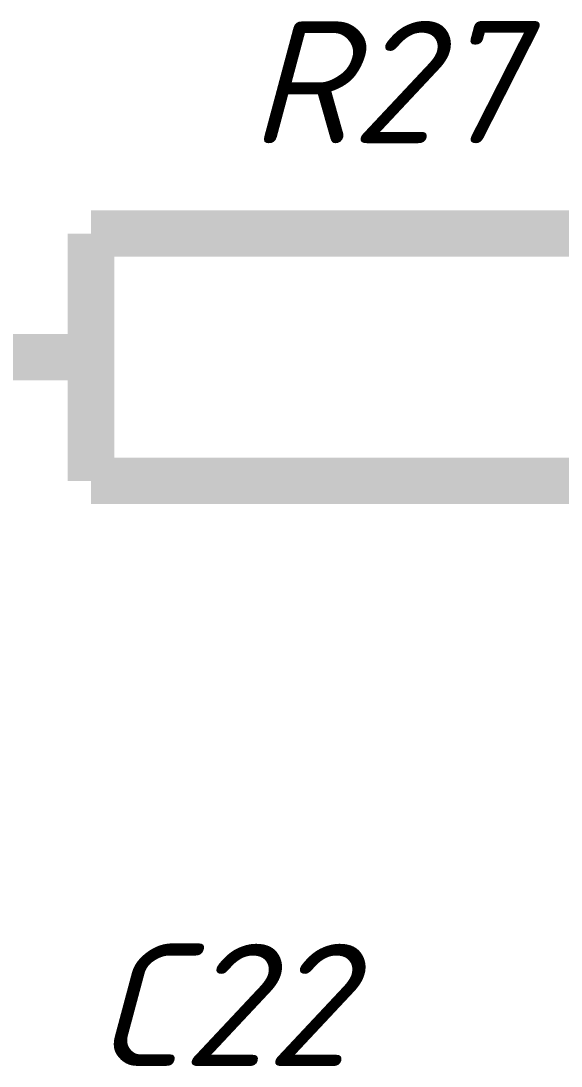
# Model space of a CAD drawing. Header units: inches. Extents: x 0 to 841, y 0 to 594.
# Drawn here: x 243.88 to 252.61, y 51.03 to 67.92 of the extents above; entities that cross this region are included whole.
import ezdxf

# ---------------------------------------------------------------- set-up
doc = ezdxf.new("R2010")
doc.units = ezdxf.units.IN
doc.layers.add('Sheet', color=255, linetype='Continuous')
doc.styles.get("Standard").update_dxf_attribs({"font": 'isocpeui.ttf'})

msp = doc.modelspace()

# ---------------------------------------------------------------- linework, layer by layer
at = {"layer": 'Sheet'}
for points in [[(245.015, 64.48, 0.749, 0.749, 0), (255.031, 64.48, 0.749, 0.749, 0)], [(245.015, 60.483, 0.749, 0.749, 0), (245.015, 64.48, 0.749, 0.749, 0)], [(245.015, 62.481, 0.749, 0.749, 0), (240.029, 62.481, 0.749, 0.749, 0)], [(245.015, 62.481, 0.3, 0.3, 0), (240.029, 62.481, 0.3, 0.3, 0)], [(255.031, 60.483, 0.749, 0.749, 0), (245.015, 60.483, 0.749, 0.749, 0)]]:
    msp.add_lwpolyline(points, format="xyseb", dxfattribs=at)

# ---------------------------------------------------------------- texts
for s, p in [('R27', (247.575, 65.94)), ('C22', (245.06, 51.027))]:
    msp.add_text(s, height=1.9764, dxfattribs=at).set_placement(p)

doc.saveas('drawing.dxf')
